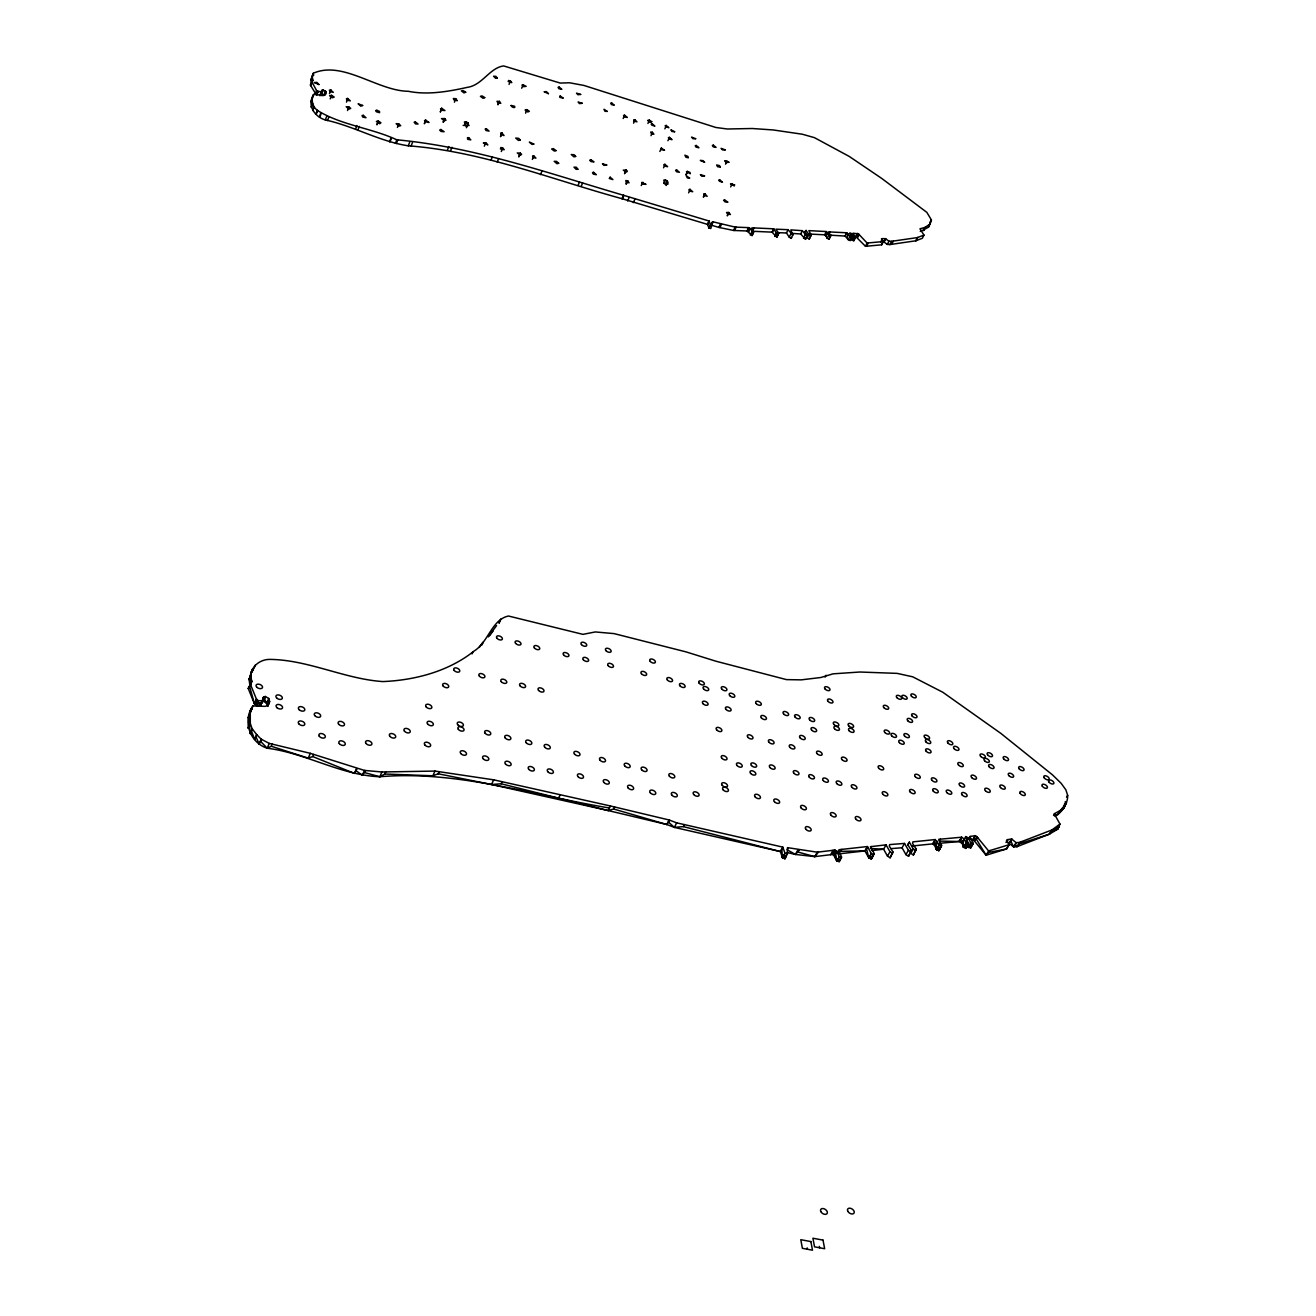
<?xml version="1.0" encoding="UTF-8"?>
<svg xmlns="http://www.w3.org/2000/svg" width="1316" height="1316" viewBox="0 0 1316 1316"><rect width="100%" height="100%" fill="white"/><g stroke="black" fill="none" stroke-linecap="round" stroke-linejoin="round"><path stroke-width="1.5" d="M1054.873 816.233C1062.242 812.202 1067.523 804.175 1067.753 795.703L1065.878 789.847L1061.157 783.333L1052.57 774.927L1000.982 733.489L942.799 692.249L912.712 676.819L897.167 673.381L859.858 672.015L833.044 673.841L820.839 677.493L801.247 679.862L786.475 679.615L715.904 661.208L686.031 651.881L614.128 633.621L595.309 631.943L582.939 634.361L508.486 616.02C491.756 619.441 488.187 642.636 473.908 651.173C448.476 671.44 414.853 680.273 382.791 681.573C344.71 679.007 308.438 659.875 270.06 659.398C258.528 659.102 247.54 669.367 251.932 681.26L248.247 688.531L254.465 703.879L256.225 705.458L260.634 705.886L263.447 697.217L265.207 696.46L268.744 698.434L269.648 701.56L267.938 705.228L265.306 706.363L252.853 705.919L250.27 712.877L250.303 723.537L252.113 728.719L256.62 734.525L261.127 739.148L269.221 743.392L310.296 753.328L364.466 770.419L381.92 771.982L434.987 771.077L493.697 779.829L610.443 805.984L669.12 819.983L676.687 822.845L782.806 847.126L780.388 851.567L782.411 857.687L784.928 858.822L787.363 853.887L787.478 847.636L817.252 852.192L834.821 850.087L836.532 851.041L839.312 856.683L841.681 857.226L839.213 861.635L836.844 861.092L834.081 855.449L834.936 850.152M251.932 681.26L249.991 686.064L251.093 675.223M920.279 231.468L928.454 227.207L930.067 224.033L931.432 219.953L926.826 212.353L881.654 178.367L849.231 156.423L814.44 137.654L802.365 134.232L773.199 129.955L752.226 128.507L727.337 129.001L715.888 127.487L584.008 85.458L569.631 82.793L560.188 83.056L503.666 65.932C489.782 67.692 482.33 85.195 467.493 87.333C448.246 91.561 427.684 95.229 408.273 91.281C377.528 90.936 342.489 60.059 313.241 73.301L312.172 76.509L312.961 80.243L311.728 81.477L316.564 90.59L321.186 92.104L322.963 89.899L325.595 91.33L326.302 93.14L325.118 95.032C321.4 97.022 316.514 93.058 313.422 94.752C310.79 100.213 312.632 107.024 317.6 110.528C341.255 125.25 371.425 127.965 396.807 139.809C474.681 147.014 548.772 173.383 623.471 195.262L709.044 221.006L707.498 224.378L708.88 227.931L710.805 228.54L712.598 221.73L735.167 227.109L748.623 227.635L753.673 232.225L752.094 235.58L747.06 230.974L733.604 230.464L718.881 227.405L711.035 225.102L712.598 221.73M250.287 713.601L248.329 727.781L250.303 722.994M1054.708 813.568L1053.606 815.427L1057.998 814.472L1063.887 807.909L1065.269 805.589L1065.302 801.559M1064.578 803.879L1063.887 807.909L1059.331 811.692M911.05 851.978L908.435 850.284L904.52 843.408L902.052 847.751L905.951 854.627L908.55 856.305L911.379 850.416L907.744 844.691L909.356 842.125L913.271 848.985L910.787 853.311L913.386 855.005L916.199 849.116L912.564 843.408L912.893 841.862L935.248 839.559L938.9 845.234L941.335 846.336L938.752 839.312L961.568 837.223L964.151 838.868L965.993 843.013L968.412 844.115L965.615 836.581L968.033 837.667L970.961 843.112L973.215 843.638L970.715 847.915L968.461 847.389L966.997 844.675M913.386 855.005L916.199 849.116M908.55 856.305L911.379 850.416M262.674 700.803L258.512 700.671L257.64 702.81L260.634 705.886L263.447 697.217M260.634 705.886L261.489 702.02L263.249 701.264L265.454 696.608M871.505 846.55L870.419 848.491L883.595 849.198L887.477 856.107L890.093 857.818L892.922 851.896L889.303 846.139L889.649 844.592L904.52 843.408M890.093 857.818L892.922 851.896M249.991 686.064L249.102 679.55L252.639 668.775M251.899 670.436L249.102 679.55L250.237 677.345M609.44 808.008C533.26 795.423 457.836 770.156 379.814 776.736C340.663 775.239 305.954 753.097 267.214 748.228C250.353 742.783 242.769 722.418 251.915 707.251M249.415 715.74L248.313 717.714L251.981 708.057L250.073 711.643L251.043 709.39M313.241 73.301L310.856 80.079L311.645 83.813M928.454 227.207L929.376 224.493M250.435 723.915L248.329 728.373L249.431 725.132M791.163 233.327L800.737 233.985L805.474 239.347L807.366 235.219L804.767 231.698L806.083 230.432L808.879 234.61L807.284 237.9L809.241 239.084L811.133 234.955L808.83 230.629L826.168 231.534L830.626 235.86L828.406 231.879L846.649 232.784L849.84 236.436C855.68 239.808 845.81 230.3 851.633 233.672L853.689 236.979L855.416 237.489L853.821 240.746L852.094 240.236L853.689 236.979M809.241 239.084L811.133 234.955M310.921 80.342L312.172 76.509M318.127 91.676L316.564 95.213L310.395 85.047L311.728 81.477M310.74 85.688L312.863 80.325M311.02 101.727L313.422 94.752M314.129 94.061C306.464 104.161 314.113 116.713 325.348 119.953C353.774 126.106 379.469 141.437 408.273 145.813C481.919 151.324 551.256 179.321 621.958 198.683L707.498 224.378M315.33 94.242L316.564 90.59M311.201 106.958L312.534 103.355M311.316 107.484L312.55 103.668M316.564 95.213L317.896 91.627M312.632 110.297L313.965 106.695M312.863 110.56L314.211 106.958M321.778 90.162L319.854 95.69L321.63 93.485L324.312 95.032L325.644 91.446M321.63 93.485L322.963 89.899M321.828 93.584L323.144 90.014M805.474 239.347L807.366 235.219M316.021 113.916L317.353 110.314M316.251 114.13L317.6 110.528M324.262 94.9L325.595 91.33M319.377 116.877L320.726 113.275M319.804 117.108L321.153 113.489M329.494 93.6L330.826 90.031M330.201 98.897L331.533 95.328L334.182 97.071L332.29 97.795L329.625 95.723L331.533 95.328M325.348 119.953L326.697 116.351M327.503 120.595L328.852 116.992M872.886 855.071L871.291 858.986L868.807 857.868L864.941 850.926L867.408 846.55L871.274 853.492L873.758 854.61L874.252 853.623L870.386 846.682L886.063 844.856L889.961 851.748L892.577 853.459M346.486 102.138L347.835 98.568M347.539 110.528L348.756 106.843L346.19 106.728L348.872 109.146L350.747 108.389L348.756 106.843M355.517 129.1L356.883 125.513M777.131 232.619L786.491 232.998L789.255 237.193L791.212 238.377L791.525 237.554M807.053 236.041L802.316 230.678L790.834 229.889L792.791 235.071L788.07 229.691L775.963 229.181L778.727 233.393L776.736 237.209L772.114 232.142L752.489 231.271L754.068 227.915M357.952 129.988L359.317 126.402M376.902 124.576L378.268 121.023L380.933 122.766L379.732 123.72L376.392 121.434L378.268 121.023M377.083 124.707L378.465 121.138M389.585 141.667L390.967 138.098M389.997 141.799L391.378 138.229M397.416 127.455L398.666 123.77L396.132 123.688L398.847 126.089L400.706 125.662L398.666 123.77M395.425 143.378L396.807 139.809M396.33 143.559L397.728 139.989M408.273 145.813L409.671 142.26M411.069 146.125L412.467 142.572M425.726 120.249L424.525 120.529L425.249 121.697L429.032 122.503L425.726 120.249L424.344 123.77L425.874 120.299M440.301 111.827L441.683 108.34L444.956 110.56L441.88 110.264L440.515 108.932L441.683 108.34M440.432 111.86L441.814 108.373M443.196 122.075L444.594 118.572L441.534 118.604L444.199 120.661L445.992 120.249L444.594 118.572M443.295 122.141L444.693 118.637M454.415 102.187L455.797 98.716M447.407 150.106L448.822 146.57M450.533 150.83L451.947 147.31M466.407 127.734L468.183 123.046L466.226 121.845L464.828 125.333L463.15 125.415M466.374 121.927L464.976 125.415L466.752 126.616M935.38 839.674L934.278 841.582L934.59 845.365L936.416 849.544L938.851 850.646L941.532 844.954M249.102 679.55L251.027 674.746M254.07 668.15L255.353 664.958M268.661 703.945L267.674 706.347L264.582 698.73M250.945 683.563L248.247 688.531L250.632 684.813M967.49 844.642L965.911 848.392L963.493 847.29L960.647 839.23L961.749 837.338M248.313 717.714L250.27 712.877M250.945 710.673L252.919 705.853M499.356 101.398L497.958 104.819L499.438 101.464L496.987 101.283L497.777 102.73L500.787 103.322L499.438 101.464M249.76 686.952L254.465 703.879L256.423 699.076L250.188 683.728M254.465 703.879L256.538 699.174M509.045 84.405L510.427 81.016L508.618 80.473L508.19 81.51L511.809 82.612L510.427 81.016M484.304 146.191L485.736 142.704L487.841 144.908L483.334 142.951L485.736 142.704M255.682 701.313L256.225 705.458L258.199 700.638L256.423 699.076M248.329 728.373L250.303 723.537M263.578 697.167L263.249 701.264L266.77 703.237L267.938 700.786L267.674 706.347L269.648 701.56M263.249 701.264L265.207 696.46M249.563 726.054L250.139 733.555L252.113 728.719M250.139 733.555L252.442 729.13M266.77 703.237L268.744 698.434M500.491 136.502L501.906 133.048L504.044 135.548L500.919 134.627L500.705 132.998L501.906 133.048M490.967 160.289L492.398 156.785M500.623 136.584L502.038 133.13M521.662 88.205L523.192 84.866L526.153 86.346L523.34 86.675L521.942 85.079L523.061 84.833M251.553 731.285L254.63 739.362L256.62 734.525M254.63 739.362L256.933 734.854M501.314 151.521L502.745 148.034L500.853 147.491L500.458 148.955L504.176 149.728L502.745 148.034M497.218 162.098L498.649 158.594M256.061 737.009L259.137 744.001L261.127 739.148M259.137 744.001L261.703 739.46M525.577 113.143L526.811 109.623L529.377 111.284L527.749 111.992L525.117 110.018L526.811 109.623M260.815 741.599L267.214 748.228L269.221 743.392M267.214 748.228L271.261 746.254L272.149 744.099M518.833 156.67L520.281 153.199L517.237 152.952L520.56 155.189L521.613 154.235L520.281 153.199M518.932 156.752L520.363 153.281M532.355 159.401L533.803 155.93L535.925 158.134L532.865 157.542L532.602 155.897L533.803 155.93M540.481 174.617L541.945 171.146M468.183 123.046L467.706 124.165L469.088 125.513L465.436 125.365L464.433 121.944L466.226 121.845M271.261 746.254L308.257 758.131L310.296 753.328M308.257 758.131L312.682 756.552L313.586 754.43M578.02 185.474L579.501 182.036M253.429 669.745L250.83 673.101L253.462 668.512M581.162 186.428L582.643 182.973M623.159 118.522L624.59 115.199L627.255 117.453L624.376 116.877L623.537 115.463L624.59 115.199M633.572 123.161L634.888 119.756L636.977 121.829L634.098 121.253L633.786 119.707L634.888 119.756M312.682 756.552L354.448 773.397L356.521 768.61M354.448 773.397L357.097 768.741M624.557 173.515L626.038 170.126L623.274 170.159L626.432 172.083L627.387 171.146L626.038 170.126M624.639 173.597L626.136 170.208M356.175 770.863L362.377 775.19L364.466 770.419M647.933 123.474L649.38 120.167M362.377 775.19L365.7 770.534M627.567 180.786L625.807 180.572L626.136 182.217L629.114 182.792L627.567 180.786L626.071 184.191L627.666 180.851M621.958 198.683L623.471 195.262M622.369 198.848L623.866 195.426M651.009 135.663L652.374 132.274L650.68 132.044L651.667 134.1L653.888 134.183L652.374 132.274M627.633 200.97L629.147 197.548M664.876 128.836L666.34 125.53M633.358 202.648L634.871 199.242M641.221 185.54L642.899 182.233M364.779 772.64L379.814 776.736L381.92 771.982M659.842 151.472L661.455 148.165M379.814 776.736L384.798 774.022L385.736 771.916M667.919 140.697L669.564 137.489M663.56 167.806L665.041 164.451M664.103 183.434L665.468 179.979L667.409 181.164L668.051 184.108L664.432 183.039L663.807 180.095L665.468 179.979M667.409 181.164L665.912 184.602L663.955 183.335M666.11 185.507L667.623 182.151M686.014 174.748L687.511 171.409L689.962 172.445L690.258 173.728L686.475 171.705L687.511 171.409L686.179 174.814M472.049 653.888L472.954 651.881M482.61 642.636L479.238 647.423M481.903 645.005L483.268 641.978M688.613 192.827L690.143 189.471M499.833 620.362L499.044 623.241L501.083 618.734M384.798 774.022L432.849 775.782L434.987 771.077M432.849 775.782L438.244 773.792L439.199 771.702M704.899 193.797L703.78 193.765L704.159 195.41L707.153 196.298L704.899 193.797L703.369 197.137L705.031 193.88M725.511 164.171L727.024 160.881M707.597 224.625L709.143 221.252M708.88 227.931L710.443 224.559L709.044 221.006M709.011 227.997L710.574 224.608L712.351 225.168M711.594 225.266L713.157 221.894M730.676 186.888L732.206 183.582M718.881 227.405L720.444 224.033M719.934 227.619L721.497 224.246M728.801 212.501L726.564 212.468L727.485 213.965L730.396 214.524L728.801 212.501L727.255 215.857L728.899 212.583M733.604 230.464L735.167 227.109M734.558 230.497L736.121 227.142M747.06 230.974L748.623 227.635L747.143 231.024M748.343 231.665L749.906 228.31M748.475 231.896L750.038 228.54M493.697 779.829L491.51 784.5L438.244 773.792M750.301 235.054L751.995 231.731M778.727 233.393L776.44 233.031L773.676 228.82L752.555 227.849L751.535 228.178L753.525 231.929L752.094 235.58M782.938 847.553L780.388 851.567L674.351 827.386L666.801 824.507L608.173 810.557L491.51 784.5L501.133 783.777L502.103 781.72M772.114 232.142L773.676 228.82M772.311 232.439L773.874 229.116M774.861 236.354L776.44 233.031M774.992 236.419L776.572 233.08M778.529 233.08L777.147 236.716M776.736 237.209L778.348 233.853M786.491 232.998L788.07 229.691M789.255 237.193L790.834 233.87M791.212 238.377L793.104 234.232M800.737 233.985L802.316 230.678M804.504 233.738L806.083 230.432M803.517 238.163L805.112 234.857M824.688 234.89L826.168 231.534M831.021 235.383L829.031 239.15L827.188 238.311L825.938 235.811L827.534 232.537M826.037 235.992L827.616 232.702M828.57 235.087L830.166 231.797M827.188 238.311L828.915 235.071M829.031 239.15L830.84 235.12M557.968 799.338L560.205 794.732M846.649 232.784L845.053 236.058L830.396 235.186M846.78 232.866L845.185 236.14L848.244 239.693L850.087 240.548L851.863 236.535M847.06 237.39L848.573 233.952M848.244 239.693L849.972 236.485M850.037 236.929L851.633 233.672M850.087 240.548L852.061 236.781M852.209 240.269L853.821 237.012M855.252 237.176L853.821 240.746M857.358 233.294L855.68 236.502L865.484 246.306L881.687 244.809L883.299 241.568L881.424 238.936L882.362 238.624L885.471 238.657L888.859 241.141L891.491 241.338L917.367 237.587L923.964 235.087L919.95 228.803L925.016 227.438L930.067 224.033M856.93 237.176L858.525 233.919L853.064 233.195L855.416 237.489M857.538 237.834L859.134 234.561M865.484 246.306L867.096 243.032L883.299 241.568M866.652 246.191L868.247 242.934M880.749 241.864L882.592 238.624M883.168 241.387L881.687 244.809M885.471 238.657L883.875 241.897L887.247 244.381L889.879 244.579L915.755 240.795L922.352 238.295L923.964 235.087M884.105 242.078L885.717 238.838M887.247 244.381L889.04 241.157M889.879 244.579L891.491 241.338M501.133 783.777L608.173 810.557L610.443 805.984M891.738 244.299L893.35 241.058M608.173 810.557L613.634 809.011L614.638 806.988M915.755 240.795L917.367 237.587M916.249 240.647L917.861 237.439M923.421 230.629L925.016 227.438M923.766 230.415L925.378 227.224M931.35 219.706L929.836 223.128L931.432 219.953M613.634 809.011L666.801 824.507L669.12 819.983M666.801 824.507L669.663 820.181M668.627 822.187L674.351 827.386L676.687 822.845M674.351 827.386L683.284 826.596L684.32 824.589M256.225 705.458L257.64 702.81L261.802 702.941M825.066 677.115L826.07 675.24M250.073 711.643L251.981 708.057L251.159 708.946M781.869 849.527L782.411 857.687L785.01 853.311L787.363 853.887M788.218 847.8L787.149 849.774L795.44 854.446L814.818 856.617L832.37 854.495L834.163 855.384L836.844 861.092L839.476 856.732M786.787 852.472L795.44 854.446L797.874 850.004M795.44 854.446L799.256 850.169M798.17 852.126L814.818 856.617L817.252 852.192M818.519 852.044L814.818 856.617M830.626 854.709L833.077 850.3M834.821 850.087L832.37 854.495L833.851 852.11M836.532 851.041L834.081 855.449L835.545 853.508M836.713 851.419L834.163 855.384M837.634 852.307L838.72 850.35M838.308 852.538L839.937 849.593L867.408 846.55M838.605 853.113L841.911 849.379M839.312 856.683L836.844 861.092L835.627 853.36M839.937 849.593L838.621 850.416L841.467 856.749L839.213 861.635L838.391 858.674M839.443 853.788L864.941 850.926L867.672 847.043M871.455 853.574L870.353 855.515L871.291 858.986L872.705 856.486L871.784 857.999L868.807 857.868L866.586 848.985M871.274 853.492L868.807 857.868L870.353 855.515M871.291 858.986L874.252 853.623M886.063 844.856L883.595 849.198L871.834 850.597M887.477 856.107L889.961 851.748M907.695 845.004L909.356 842.125M905.951 854.627L908.435 850.284M935.248 839.559L932.764 843.869L912.449 845.974M939.081 845.3L937.979 847.208L938.851 850.646L940.266 848.162L939.295 849.675L936.416 849.544L935.906 845.843M934.278 841.582L932.764 843.869L934.59 845.365L937.074 841.056M940.381 839.164L939.279 841.072L959.084 841.5L961.651 843.161L965.796 836.663M934.59 845.365L936.104 843.26L936.416 849.544L938.9 845.234M939.295 849.675L941.795 845.365M938.851 850.646L941.368 846.27M938.16 843.441L959.084 841.5L961.568 837.223M961.651 843.161L964.151 838.868M963.164 841.072L963.493 847.29L965.056 844.987L965.911 848.392L967.342 845.941L966.355 847.438L963.493 847.29L962.95 843.638M966.372 840.529L968.033 837.667M968.247 838.062L967.128 839.953L968.461 847.389L971.109 843.161M963.493 847.29L966.174 843.095M970.205 836.45L969.102 838.341L974.35 840.842L986.112 855.219L1006.608 848.935L1009.142 844.691L1006.493 840.398L1007.661 839.624L1011.626 838.999L1016.149 842.668L1019.538 842.421L1051.912 829.968L1059.972 824.079L1054.264 813.814L1060.499 810.311L1066.486 803.188M965.911 848.392L968.856 843.161M968.461 847.389L970.961 843.112M1009.142 844.691L988.629 850.958L976.85 836.581L975.189 835.66L972.688 839.937L974.202 837.618L974.35 840.842L977.689 837.601M972.968 843.128L970.715 847.915L970.007 845.053M974.35 840.842L976.85 836.581M976.571 839.493L986.112 855.219L988.629 850.958M986.112 855.219L990.093 850.514M1005.983 842.454L1007.661 839.624M1007.941 839.592L1006.822 841.467L1013.633 846.912L1017.005 846.649L1049.395 834.163L1057.899 829.047L1059.972 824.079M1011.626 838.999L1009.109 843.227L1011.938 839.263M1008.944 844.378L1006.608 848.935L988.99 852.39M1010.82 841.138L1013.633 846.912L1016.149 842.668M1013.633 846.912L1016.396 842.651M1015.278 844.527L1017.005 846.649L1019.538 842.421M1017.005 846.649L1021.858 841.533M1066.519 797.118L1067.621 795.275M1057.998 814.472L1060.926 809.834M250.83 673.101L253.445 668.758M1020.755 843.392L1049.395 834.163L1051.912 829.968M1049.395 834.163L1052.52 829.606M782.411 857.687L783.941 855.285L786.294 855.861L784.928 858.822L783.941 855.285L786.277 856.338M936.416 849.544L937.979 847.208M959.084 841.5L960.647 839.23M488.302 636.862L496.576 625.577M489.536 635.661L493.105 631.006M1065.368 805.014L1059.808 811.676L1065.269 805.589M311.925 76.871L313.85 74.946M310.395 85.047L311.547 83.895M1051.402 831.449L1058.87 825.938L1057.899 829.047L1051.402 831.449L1059.298 826.728M695.621 138.723L693.006 138.739L691.558 137.144L695.687 138.69M975.189 835.66L969.81 836.515L973.215 843.638M890.899 848.639L902.052 847.751M840.825 851.337L864.941 850.926M809.175 234.034L824.589 234.807L825.938 235.811M257.64 702.81L261.736 703.205M683.284 826.596L780.388 851.567M643.129 184.125L646.024 184.372L641.632 182.447L643.08 184.092M785.01 853.311L782.806 847.126M808.879 234.61L810.82 235.794M913.271 848.985L915.87 850.662M858.525 233.919L867.096 243.032M819.342 1246.4L819.605 1247.782M807.185 1247.881L807.448 1249.262M734.542 184.832L734.279 185.934L730.512 183.927L734.542 184.832M661.323 148.132L661.076 149.531L664.547 150.287L661.323 148.132M560.139 96.035L559.81 97.384L563.33 98.157L560.139 96.035M704.521 175.883L701.872 176.295L700.392 174.65L704.521 175.883M610.163 177.199L609.259 178.499L612.927 179.585L610.163 177.199M606.709 165.026L603.912 165.421L602.448 163.76L606.709 165.026M582.248 103.29L579.501 103.619L578.102 102.039L582.248 103.29M580.652 94.423L577.905 94.752L576.507 93.173L580.652 94.423M725.215 149.876L722.566 149.942L721.086 148.346L725.215 149.876M590.736 159.664L589.683 160.289L591.098 161.621L594.026 161.884L590.736 159.664M440.844 129.478L439.676 130.087L441.041 131.452L444.15 131.732L440.844 129.478M728.85 162.246L726.268 162.625L724.705 160.7L728.85 162.246M651.733 121.681L650.252 122.372L647.653 120.447L649.199 120.052L651.733 121.681M484.732 97.614L483.054 98.322L480.439 96.331L482.15 95.936L484.732 97.614M465.7 92.219L464.005 92.926L461.39 90.936L463.117 90.541L465.7 92.219M362.657 105.461L360.798 106.201L358.116 103.8L362.657 105.461M724.606 199.933L723.586 200.246L725.1 201.907L727.913 202.138L724.606 199.933M689.962 189.372L688.91 189.668L689.814 191.165L692.726 191.725L689.962 189.372M719.688 179.815L718.668 180.095L719.49 181.246L722.435 182.118L719.688 179.815M676.671 169.978L675.618 170.274L676.506 171.738L679.418 172.297L676.671 169.978M704.553 162.263L700.309 160.404L703.073 160.651L704.553 162.263M664.86 164.368L663.823 164.648L664.695 166.112L667.607 166.671L664.86 164.368M713.354 145.155L712.351 145.434L713.239 146.849L716.052 147.408L713.354 145.155M593.598 172.314L592.496 172.61L593.335 174.123L596.362 174.699L593.598 172.314M696.23 145.467L695.21 145.747L696.082 147.162L698.928 147.737L696.23 145.467M558.658 163.266L556.948 163.71L554.2 161.325L556.586 161.391L558.658 163.266M669.383 137.39L668.347 137.654L669.219 139.085L672.065 139.644L669.383 137.39M575.668 156.439L573.99 156.884L571.259 154.515L574.22 154.778L575.668 156.439M555.994 150.616L554.316 151.044L551.634 149.021L553.329 148.593L555.994 150.616M666.176 125.464L665.139 125.727L665.929 126.829L668.841 127.701L666.176 125.464M652.193 123.836L651.157 124.099L651.946 125.201L654.875 126.073L652.193 123.836M533.786 144.036L532.075 144.464L529.345 142.112L533.786 144.036M520.149 140.006L518.438 140.434L515.707 138.065L518.718 138.344L520.149 140.006M611.66 102.961L610.69 103.191L611.43 104.606L614.309 105.198L611.66 102.961M486.361 128.754L485.193 129.034L485.982 130.514L489.075 131.107L486.361 128.754M511.134 105.477C511.003 107.007 515.856 108.932 514.671 106.283L511.134 105.477M548.41 93.65L544.133 91.775L546.37 91.577L548.41 93.65M559.185 87.07L558.099 87.317L558.889 88.715L561.817 89.307L559.185 87.07M415.363 121.96L414.145 122.24L415.543 123.934L418.044 124.033L415.363 121.96M457.129 100.608L454.053 100L453.296 98.535L455.698 98.651L457.129 100.608M376.87 110.297L375.636 110.577L376.343 111.745L379.567 112.699L379.469 111.383L376.87 110.297M363.282 115.314L362.032 115.594L362.755 117.108L365.98 117.733L363.282 115.314M347.638 98.47L346.388 98.749L347.111 100.23L350.319 100.871L347.638 98.47M330.645 89.932L329.378 90.195L330.086 91.692L333.31 92.317L330.645 89.932M318.9 84.553L314.327 82.563L316.876 82.365L318.9 84.553M577.872 169.238L576.145 169.353L574.006 167.165L576.359 167.231L577.872 169.238M497.333 78.236L495.606 78.302L493.582 76.229L495.918 76.344L497.333 78.236M689.584 178.038L687.363 177.973L686.31 175.851L689.584 178.038M720.346 166.984L717.582 166.754L716.611 164.993L719.441 165.553L720.346 166.984M468.71 137.686L467.493 137.654L467.674 139.299L470.799 139.891L468.71 137.686M674.631 131.748L671.867 131.485L670.93 129.774L674.631 131.748M607.219 111.399L604.982 111.301L604.028 109.277L607.219 111.399M688.202 157.657L685.916 157.262L684.896 155.189L687.906 156.39L688.202 157.657M822.994 1240.116L812.91 1238.224L814.538 1246.844L824.655 1248.72L822.994 1240.116M810.886 1241.58L800.786 1239.688L802.382 1248.308L812.498 1250.2L810.886 1241.58M847.767 1211.197A3.767 2.435 33.9 0 0 853.64 1213.549A3.767 2.435 33.9 0 0 851.156 1208.499A3.767 2.435 33.9 0 0 847.767 1211.197M820.822 1211.559A3.783 2.468 33.6 0 0 826.728 1213.928A3.783 2.468 33.6 0 0 824.277 1208.845A3.783 2.468 33.6 0 0 820.822 1211.559M831.005 815.246A3.208 1.81 29.3 0 0 836.005 816.413A3.208 1.81 29.3 0 0 832.781 812.663A3.208 1.81 29.3 0 0 831.005 815.246M851.896 787.313A3.142 1.744 29.2 0 0 856.798 788.481A3.142 1.744 29.2 0 0 853.607 784.813A3.142 1.744 29.2 0 0 851.896 787.313M899.387 742.635A3.06 1.645 29.3 0 0 904.125 743.787A3.06 1.645 29.3 0 0 900.967 740.266A3.06 1.645 29.3 0 0 899.387 742.635M904.553 736.022A3.043 1.629 29.3 0 0 909.274 737.174A3.043 1.629 29.3 0 0 906.132 733.67A3.043 1.629 29.3 0 0 904.553 736.022M907.793 720.79A3.027 1.612 29.2 0 0 912.482 721.941A3.027 1.612 29.2 0 0 909.356 718.487A3.027 1.612 29.2 0 0 907.793 720.79M926.234 751.304A3.06 1.645 29.6 0 0 930.955 752.439A3.06 1.645 29.6 0 0 927.796 748.919A3.06 1.645 29.6 0 0 926.234 751.304M1008.928 775.667A3.043 1.612 30.5 0 0 1013.567 776.785A3.043 1.612 30.5 0 0 1010.359 773.265A3.043 1.612 30.5 0 0 1008.928 775.667M948.03 743.129A3.027 1.612 29.7 0 0 952.702 744.264A3.027 1.612 29.7 0 0 949.543 740.776A3.027 1.612 29.7 0 0 948.03 743.129M912.235 716.151A3.01 1.596 29.2 0 0 916.89 717.302A3.01 1.596 29.2 0 0 913.781 713.848A3.01 1.596 29.2 0 0 912.235 716.151M902.431 697.628A2.994 1.579 29 0 0 907.069 698.78A2.994 1.579 29 0 0 903.977 695.374A2.994 1.579 29 0 0 902.431 697.628M924.77 737.552A3.027 1.612 29.5 0 0 929.458 738.687A3.027 1.612 29.5 0 0 926.316 735.2A3.027 1.612 29.5 0 0 924.77 737.552M925.971 741.944A3.043 1.629 29.5 0 0 930.659 743.079A3.043 1.629 29.5 0 0 927.517 739.592A3.043 1.629 29.5 0 0 925.971 741.944M896.953 697.694A2.994 1.579 28.9 0 0 901.608 698.829A2.994 1.579 28.9 0 0 898.532 695.424A2.994 1.579 28.9 0 0 896.953 697.694M883.891 707.646A3.01 1.612 28.9 0 0 888.58 708.798A3.01 1.612 28.9 0 0 885.487 705.36A3.01 1.612 28.9 0 0 883.891 707.646M884.813 732.453A3.043 1.645 29.1 0 0 889.55 733.604A3.043 1.645 29.1 0 0 886.425 730.1A3.043 1.645 29.1 0 0 884.813 732.453M891.656 735.808A3.06 1.645 29.2 0 0 896.393 736.96A3.06 1.645 29.2 0 0 893.251 733.456A3.06 1.645 29.2 0 0 891.656 735.808M1003.812 759.019A3.027 1.596 30.3 0 0 1008.434 760.155A3.027 1.596 30.3 0 0 1005.243 756.667A3.027 1.596 30.3 0 0 1003.812 759.019M1020.13 793.367A3.06 1.629 30.8 0 0 1024.901 795.341A3.06 1.629 30.8 0 0 1022.68 791.706A3.06 1.629 30.8 0 0 1020.13 793.367M1019.357 769.038A3.027 1.596 30.5 0 0 1023.963 770.156A3.027 1.596 30.5 0 0 1020.755 766.652A3.027 1.596 30.5 0 0 1019.357 769.038M1042.305 786.178A3.043 1.596 30.9 0 0 1047.043 788.136A3.043 1.596 30.9 0 0 1044.805 784.533A3.043 1.596 30.9 0 0 1042.305 786.178M1044.098 777.69A3.027 1.579 30.8 0 0 1048.803 779.631A3.027 1.579 30.8 0 0 1046.582 776.062A3.027 1.579 30.8 0 0 1044.098 777.69M1048.803 781.852A3.027 1.596 30.9 0 0 1053.507 783.81A3.027 1.596 30.9 0 0 1051.27 780.224A3.027 1.596 30.9 0 0 1048.803 781.852M962.243 795.045A3.093 1.678 30.3 0 0 966.997 796.18A3.093 1.678 30.3 0 0 963.756 792.561A3.093 1.678 30.3 0 0 962.243 795.045M959.759 785.487A3.076 1.661 30.2 0 0 964.496 786.623A3.076 1.661 30.2 0 0 961.272 783.036A3.076 1.661 30.2 0 0 959.759 785.487M958.492 765.007A3.06 1.629 30 0 0 963.197 766.142A3.06 1.629 30 0 0 960.006 762.606A3.06 1.629 30 0 0 958.492 765.007M954.199 748.755A3.027 1.612 29.8 0 0 958.87 749.89A3.027 1.612 29.8 0 0 955.712 746.386A3.027 1.612 29.8 0 0 954.199 748.755M842.059 759.645A3.109 1.711 28.9 0 0 846.928 760.796A3.109 1.711 28.9 0 0 843.77 757.193A3.109 1.711 28.9 0 0 842.059 759.645M817.121 753.64A3.125 1.727 28.6 0 0 822.006 754.808A3.125 1.727 28.6 0 0 818.865 751.206A3.125 1.727 28.6 0 0 817.121 753.64M882.855 794.272A3.142 1.744 29.6 0 0 887.741 795.423A3.142 1.744 29.6 0 0 884.517 791.755A3.142 1.744 29.6 0 0 882.855 794.272M911.495 696.246A2.977 1.563 29.1 0 0 916.117 697.381A2.977 1.563 29.1 0 0 913.041 693.993A2.977 1.563 29.1 0 0 911.495 696.246M910.195 792.018A3.125 1.711 29.8 0 0 915.031 793.17A3.125 1.711 29.8 0 0 911.807 789.534A3.125 1.711 29.8 0 0 910.195 792.018M915.36 776.769A3.093 1.678 29.7 0 0 920.147 777.904A3.093 1.678 29.7 0 0 916.956 774.318A3.093 1.678 29.7 0 0 915.36 776.769M932.024 780.355A3.093 1.678 29.9 0 0 936.795 781.507A3.093 1.678 29.9 0 0 933.587 777.904A3.093 1.678 29.9 0 0 932.024 780.355M933.34 791.212A3.109 1.694 30 0 0 938.127 792.364A3.109 1.694 30 0 0 934.903 788.745A3.109 1.694 30 0 0 933.34 791.212M946.895 792.594A3.109 1.678 30.1 0 0 951.682 793.729A3.109 1.678 30.1 0 0 948.441 790.126A3.109 1.678 30.1 0 0 946.895 792.594M855.877 819.177A3.191 1.793 29.5 0 0 860.845 820.345A3.191 1.793 29.5 0 0 857.604 816.594A3.191 1.793 29.5 0 0 855.877 819.177M836.795 783.579A3.158 1.76 29.1 0 0 841.714 784.731A3.158 1.76 29.1 0 0 838.539 781.062A3.158 1.76 29.1 0 0 836.795 783.579M878.759 768.281A3.109 1.694 29.3 0 0 883.579 769.432A3.109 1.694 29.3 0 0 880.404 765.83A3.109 1.694 29.3 0 0 878.759 768.281M811.627 730.067A3.093 1.694 28.4 0 0 816.479 731.235A3.093 1.694 28.4 0 0 813.37 727.682A3.093 1.694 28.4 0 0 811.627 730.067M809.685 719.901A3.076 1.678 28.3 0 0 814.522 721.069A3.076 1.678 28.3 0 0 811.429 717.549A3.076 1.678 28.3 0 0 809.685 719.901M834.525 728.735A3.076 1.678 28.6 0 0 839.328 729.903A3.076 1.678 28.6 0 0 836.219 726.366A3.076 1.678 28.6 0 0 834.525 728.735M833.9 724.425A3.076 1.661 28.6 0 0 838.703 725.593A3.076 1.661 28.6 0 0 835.594 722.073A3.076 1.661 28.6 0 0 833.9 724.425M825.099 689.025A3.027 1.629 28.2 0 0 829.853 690.193A3.027 1.629 28.2 0 0 826.793 686.755A3.027 1.629 28.2 0 0 825.099 689.025M828.077 701.379A3.043 1.645 28.3 0 0 832.847 702.547A3.043 1.645 28.3 0 0 829.771 699.076A3.043 1.645 28.3 0 0 828.077 701.379M848.688 725.84A3.06 1.661 28.7 0 0 853.475 727.008A3.06 1.661 28.7 0 0 850.35 723.487A3.06 1.661 28.7 0 0 848.688 725.84M849.149 730.742A3.076 1.661 28.8 0 0 853.952 731.91A3.076 1.661 28.8 0 0 850.827 728.373A3.076 1.661 28.8 0 0 849.149 730.742M971.718 777.608A3.06 1.645 30.2 0 0 976.423 778.743A3.06 1.645 30.2 0 0 973.215 775.19A3.06 1.645 30.2 0 0 971.718 777.608M985.437 790.735A3.076 1.645 30.5 0 0 990.158 791.87A3.076 1.645 30.5 0 0 986.918 788.284A3.076 1.645 30.5 0 0 985.437 790.735M980.667 756.404A3.027 1.612 30.1 0 0 985.306 757.523A3.027 1.612 30.1 0 0 982.131 754.035A3.027 1.612 30.1 0 0 980.667 756.404M984.631 760.812A3.027 1.612 30.2 0 0 989.27 761.931A3.027 1.612 30.2 0 0 986.079 758.444A3.027 1.612 30.2 0 0 984.631 760.812M989.303 766.948A3.043 1.612 30.3 0 0 993.958 768.083A3.043 1.612 30.3 0 0 990.751 764.563A3.043 1.612 30.3 0 0 989.303 766.948M987.79 755.104A3.027 1.596 30.2 0 0 992.412 756.239A3.027 1.596 30.2 0 0 989.237 752.752A3.027 1.596 30.2 0 0 987.79 755.104M1000.505 787.544A3.06 1.629 30.6 0 0 1005.194 788.662A3.06 1.629 30.6 0 0 1001.953 785.109A3.06 1.629 30.6 0 0 1000.505 787.544M823.322 780.602A3.158 1.76 28.9 0 0 828.258 781.77A3.158 1.76 28.9 0 0 825.083 778.085A3.158 1.76 28.9 0 0 823.322 780.602M805.935 829.327A3.241 1.859 29.1 0 0 811.018 830.495A3.241 1.859 29.1 0 0 807.777 826.678A3.241 1.859 29.1 0 0 805.935 829.327M801.197 808.057A3.208 1.826 28.9 0 0 806.231 809.225A3.208 1.826 28.9 0 0 803.023 805.458A3.208 1.826 28.9 0 0 801.197 808.057M809.34 777.246A3.158 1.76 28.7 0 0 814.291 778.414A3.158 1.76 28.7 0 0 811.117 774.729A3.158 1.76 28.7 0 0 809.34 777.246M793.861 773.183A3.158 1.777 28.5 0 0 798.828 774.367A3.158 1.777 28.5 0 0 795.654 770.683A3.158 1.777 28.5 0 0 793.861 773.183M789.814 747.307A3.125 1.744 28.3 0 0 794.732 748.475A3.125 1.744 28.3 0 0 791.607 744.856A3.125 1.744 28.3 0 0 789.814 747.307M800.177 737.931A3.109 1.711 28.3 0 0 805.063 739.115A3.109 1.711 28.3 0 0 801.938 735.512A3.109 1.711 28.3 0 0 800.177 737.931M795.16 717.138A3.076 1.694 28.1 0 0 800.013 718.306A3.076 1.694 28.1 0 0 796.92 714.769A3.076 1.694 28.1 0 0 795.16 717.138M783.612 713.93A3.093 1.694 28 0 0 788.481 715.114A3.093 1.694 28 0 0 785.405 711.578A3.093 1.694 28 0 0 783.612 713.93M756.272 703.649A3.093 1.694 27.6 0 0 761.158 704.833A3.093 1.694 27.6 0 0 758.098 701.296A3.093 1.694 27.6 0 0 756.272 703.649M761.405 717.927A3.109 1.711 27.8 0 0 766.307 719.112A3.109 1.711 27.8 0 0 763.214 715.542A3.109 1.711 27.8 0 0 761.405 717.927M768.972 742.224A3.142 1.744 28 0 0 773.923 743.408A3.142 1.744 28 0 0 770.798 739.789A3.142 1.744 28 0 0 768.972 742.224M769.959 767.524A3.175 1.777 28.2 0 0 774.96 768.709A3.175 1.777 28.2 0 0 771.801 765.024A3.175 1.777 28.2 0 0 769.959 767.524M747.866 737.289A3.142 1.76 27.8 0 0 752.834 738.473A3.142 1.76 27.8 0 0 749.725 734.854A3.142 1.76 27.8 0 0 747.866 737.289M729.722 695.621A3.093 1.711 27.3 0 0 734.624 696.822A3.093 1.711 27.3 0 0 731.581 693.285A3.093 1.711 27.3 0 0 729.722 695.621M751.452 765.501A3.175 1.793 28 0 0 756.47 766.685A3.175 1.793 28 0 0 753.344 762.984A3.175 1.793 28 0 0 751.452 765.501M750.597 773.38A3.191 1.81 28.1 0 0 755.631 774.581A3.191 1.81 28.1 0 0 752.489 770.863A3.191 1.81 28.1 0 0 750.597 773.38M755.187 796.92A3.224 1.842 28.3 0 0 760.27 798.105A3.224 1.842 28.3 0 0 757.095 794.338A3.224 1.842 28.3 0 0 755.187 796.92M774.417 801.658A3.208 1.826 28.6 0 0 779.467 802.842A3.208 1.826 28.6 0 0 776.275 799.075A3.208 1.826 28.6 0 0 774.417 801.658M723.142 789.83A3.224 1.859 27.9 0 0 728.258 791.015A3.224 1.859 27.9 0 0 725.1 787.248A3.224 1.859 27.9 0 0 723.142 789.83M722.237 785.339A3.224 1.842 27.9 0 0 727.337 786.524A3.224 1.842 27.9 0 0 724.178 782.757A3.224 1.842 27.9 0 0 722.237 785.339M737.026 765.484A3.191 1.81 27.9 0 0 742.076 766.669A3.191 1.81 27.9 0 0 738.934 762.967A3.191 1.81 27.9 0 0 737.026 765.484M721.793 758.197A3.191 1.81 27.7 0 0 726.843 759.398A3.191 1.81 27.7 0 0 723.734 755.697A3.191 1.81 27.7 0 0 721.793 758.197M716.694 729.903A3.142 1.76 27.4 0 0 721.694 731.087A3.142 1.76 27.4 0 0 718.602 727.468A3.142 1.76 27.4 0 0 716.694 729.903M725.988 709.39A3.109 1.727 27.4 0 0 730.923 710.574A3.109 1.727 27.4 0 0 727.863 707.005A3.109 1.727 27.4 0 0 725.988 709.39M721.826 689.107A3.093 1.694 27.2 0 0 726.728 690.291A3.093 1.694 27.2 0 0 723.701 686.771A3.093 1.694 27.2 0 0 721.826 689.107M699.24 683.284A3.093 1.711 26.9 0 0 704.159 684.485A3.093 1.711 26.9 0 0 701.148 680.948A3.093 1.711 26.9 0 0 699.24 683.284M703.616 688.959A3.093 1.711 27 0 0 708.551 690.16A3.093 1.711 27 0 0 705.524 686.623A3.093 1.711 27 0 0 703.616 688.959M702.941 703.616A3.125 1.744 27.1 0 0 707.893 704.817A3.125 1.744 27.1 0 0 704.85 701.247A3.125 1.744 27.1 0 0 702.941 703.616M679.994 685.833A3.109 1.727 26.7 0 0 684.945 687.034A3.109 1.727 26.7 0 0 681.935 683.498A3.109 1.727 26.7 0 0 679.994 685.833M667.376 679.994A3.109 1.727 26.5 0 0 672.344 681.211A3.109 1.727 26.5 0 0 669.351 677.658A3.109 1.727 26.5 0 0 667.376 679.994M650.236 661.405A3.093 1.711 26.2 0 0 655.187 662.622A3.093 1.711 26.2 0 0 652.21 659.102A3.093 1.711 26.2 0 0 650.236 661.405M641.468 673.792A3.125 1.744 26.2 0 0 646.452 675.009A3.125 1.744 26.2 0 0 643.475 671.456A3.125 1.744 26.2 0 0 641.468 673.792M693.713 794.502A3.257 1.892 27.6 0 0 698.895 795.703A3.257 1.892 27.6 0 0 695.736 791.887A3.257 1.892 27.6 0 0 693.713 794.502M669.4 776.21A3.241 1.875 27.2 0 0 674.582 777.411A3.241 1.875 27.2 0 0 671.456 773.627A3.241 1.875 27.2 0 0 669.4 776.21M671.884 795.127A3.274 1.908 27.4 0 0 677.098 796.328A3.274 1.908 27.4 0 0 673.94 792.495A3.274 1.908 27.4 0 0 671.884 795.127M650.318 792.775A3.274 1.925 27.1 0 0 655.565 793.976A3.274 1.925 27.1 0 0 652.423 790.143A3.274 1.925 27.1 0 0 650.318 792.775M641.649 769.761A3.257 1.892 26.8 0 0 646.863 770.979A3.257 1.892 26.8 0 0 643.754 767.195A3.257 1.892 26.8 0 0 641.649 769.761M605.936 650.63A3.109 1.727 25.7 0 0 610.937 651.848A3.109 1.727 25.7 0 0 607.992 648.344A3.109 1.727 25.7 0 0 605.936 650.63M608.239 665.731A3.125 1.744 25.8 0 0 613.256 666.949A3.125 1.744 25.8 0 0 610.295 663.396A3.125 1.744 25.8 0 0 608.239 665.731M581.475 644.593A3.125 1.744 25.4 0 0 586.508 645.827A3.125 1.744 25.4 0 0 583.58 642.307A3.125 1.744 25.4 0 0 581.475 644.593M583.35 659.777A3.142 1.76 25.5 0 0 588.4 661.01A3.142 1.76 25.5 0 0 585.455 657.457A3.142 1.76 25.5 0 0 583.35 659.777M563.626 654.94A3.142 1.76 25.2 0 0 568.709 656.174A3.142 1.76 25.2 0 0 565.765 652.621A3.142 1.76 25.2 0 0 563.626 654.94M534.395 647.966A3.158 1.777 24.8 0 0 539.494 649.216A3.158 1.777 24.8 0 0 536.583 645.646A3.158 1.777 24.8 0 0 534.395 647.966M515.592 643.343A3.158 1.777 24.6 0 0 520.725 644.593A3.158 1.777 24.6 0 0 517.813 641.024A3.158 1.777 24.6 0 0 515.592 643.343M496.971 638.26A3.175 1.793 24.3 0 0 502.12 639.51A3.175 1.793 24.3 0 0 499.225 635.941A3.175 1.793 24.3 0 0 496.971 638.26M538.54 690.357A3.208 1.842 25.1 0 0 543.738 691.591A3.208 1.842 25.1 0 0 540.761 687.923A3.208 1.842 25.1 0 0 538.54 690.357M520.1 685.883A3.224 1.842 24.8 0 0 525.331 687.116A3.224 1.842 24.8 0 0 522.37 683.448A3.224 1.842 24.8 0 0 520.1 685.883M501.281 681.672A3.224 1.859 24.6 0 0 506.512 682.922A3.224 1.859 24.6 0 0 503.567 679.253A3.224 1.859 24.6 0 0 501.281 681.672M479.353 676.079A3.224 1.859 24.3 0 0 484.617 677.329A3.224 1.859 24.3 0 0 481.689 673.66A3.224 1.859 24.3 0 0 479.353 676.079M454.185 670.42A3.241 1.875 23.9 0 0 459.481 671.686A3.241 1.875 23.9 0 0 456.57 668.002A3.241 1.875 23.9 0 0 454.185 670.42M443.097 685.965A3.274 1.908 23.8 0 0 448.443 687.232A3.274 1.908 23.8 0 0 445.515 683.514A3.274 1.908 23.8 0 0 443.097 685.965M256.998 687.38A3.405 2.04 21.2 0 0 262.443 687.692A3.405 2.04 21.2 0 0 258.43 684.139A3.405 2.04 21.2 0 0 256.998 687.38M276.837 698.154A3.405 2.056 21.6 0 0 282.282 698.451A3.405 2.056 21.6 0 0 278.252 694.897A3.405 2.056 21.6 0 0 276.837 698.154M277.018 707.728A3.422 2.073 21.6 0 0 282.479 708.024A3.422 2.073 21.6 0 0 278.433 704.438A3.422 2.073 21.6 0 0 277.018 707.728M299.324 709.867A3.405 2.056 21.9 0 0 304.753 710.163A3.405 2.056 21.9 0 0 300.69 706.593A3.405 2.056 21.9 0 0 299.324 709.867M299.275 724.293A3.422 2.073 22 0 0 304.72 724.557A3.422 2.073 22 0 0 300.64 720.954A3.422 2.073 22 0 0 299.275 724.293M314.672 715.509A3.405 2.056 22.2 0 0 320.298 716.809A3.405 2.056 22.2 0 0 317.37 712.91A3.405 2.056 22.2 0 0 314.672 715.509M319.294 736.269A3.438 2.089 22.3 0 0 324.953 737.569A3.438 2.089 22.3 0 0 322.009 733.621A3.438 2.089 22.3 0 0 319.294 736.269M338.541 724.08A3.405 2.056 22.5 0 0 344.15 725.363A3.405 2.056 22.5 0 0 341.206 721.464A3.405 2.056 22.5 0 0 338.541 724.08M339.281 743.589A3.422 2.089 22.6 0 0 344.924 744.889A3.422 2.089 22.6 0 0 341.963 740.924A3.422 2.089 22.6 0 0 339.281 743.589M365.98 743.408A3.405 2.056 23 0 0 371.573 744.692A3.405 2.056 23 0 0 368.595 740.76A3.405 2.056 23 0 0 365.98 743.408M389.832 736.269A3.372 2.023 23.3 0 0 395.376 737.536A3.372 2.023 23.3 0 0 392.415 733.637A3.372 2.023 23.3 0 0 389.832 736.269M404.423 731.104A3.356 2.007 23.5 0 0 409.934 732.37A3.356 2.007 23.5 0 0 406.957 728.505A3.356 2.007 23.5 0 0 404.423 731.104M424.821 744.938A3.372 2.023 23.9 0 0 430.332 746.205A3.372 2.023 23.9 0 0 427.338 742.306A3.372 2.023 23.9 0 0 424.821 744.938M427.585 723.932A3.339 1.974 23.8 0 0 433.046 725.198A3.339 1.974 23.8 0 0 430.069 721.365A3.339 1.974 23.8 0 0 427.585 723.932M426.121 706.84A3.306 1.958 23.7 0 0 431.549 708.107A3.306 1.958 23.7 0 0 428.588 704.323A3.306 1.958 23.7 0 0 426.121 706.84M460.715 753.459A3.356 2.007 24.4 0 0 466.193 754.726A3.356 2.007 24.4 0 0 463.166 750.827A3.356 2.007 24.4 0 0 460.715 753.459M483.087 758.641A3.339 1.99 24.7 0 0 488.516 759.908A3.339 1.99 24.7 0 0 485.489 756.009A3.339 1.99 24.7 0 0 483.087 758.641M485.11 733.209A3.306 1.958 24.6 0 0 490.49 734.476A3.306 1.958 24.6 0 0 487.479 730.66A3.306 1.958 24.6 0 0 485.11 733.209M458.346 729.36A3.323 1.974 24.2 0 0 463.758 730.61A3.323 1.974 24.2 0 0 460.765 726.794A3.323 1.974 24.2 0 0 458.346 729.36M457.705 724.672A3.306 1.958 24.2 0 0 463.1 725.938A3.306 1.958 24.2 0 0 460.123 722.122A3.306 1.958 24.2 0 0 457.705 724.672M505.443 763.938A3.339 1.99 25.1 0 0 510.855 765.188A3.339 1.99 25.1 0 0 507.811 761.306A3.339 1.99 25.1 0 0 505.443 763.938M505.245 737.996A3.306 1.941 24.9 0 0 510.608 739.23A3.306 1.941 24.9 0 0 507.598 735.43A3.306 1.941 24.9 0 0 505.245 737.996M528.703 769.218A3.323 1.974 25.4 0 0 534.099 770.469A3.323 1.974 25.4 0 0 531.022 766.586A3.323 1.974 25.4 0 0 528.703 769.218M547.785 771.67A3.323 1.974 25.7 0 0 553.148 772.903A3.323 1.974 25.7 0 0 550.072 769.038A3.323 1.974 25.7 0 0 547.785 771.67M544.692 747.143A3.29 1.925 25.5 0 0 550.006 748.376A3.29 1.925 25.5 0 0 546.962 744.56A3.29 1.925 25.5 0 0 544.692 747.143M526.203 742.717A3.29 1.941 25.2 0 0 531.549 743.968A3.29 1.941 25.2 0 0 528.506 740.151A3.29 1.941 25.2 0 0 526.203 742.717M574.467 754.035A3.274 1.908 25.9 0 0 579.747 755.252A3.274 1.908 25.9 0 0 576.671 751.452A3.274 1.908 25.9 0 0 574.467 754.035M577.938 776.555A3.306 1.958 26.1 0 0 583.268 777.789A3.306 1.958 26.1 0 0 580.175 773.923A3.306 1.958 26.1 0 0 577.938 776.555M603.764 782.329A3.29 1.941 26.4 0 0 609.061 783.563A3.29 1.941 26.4 0 0 605.952 779.714A3.29 1.941 26.4 0 0 603.764 782.329M600.03 760.171A3.274 1.908 26.3 0 0 605.278 761.388A3.274 1.908 26.3 0 0 602.202 757.605A3.274 1.908 26.3 0 0 600.03 760.171M624.738 765.896A3.257 1.892 26.6 0 0 629.969 767.113A3.257 1.892 26.6 0 0 626.86 763.329A3.257 1.892 26.6 0 0 624.738 765.896M628.143 787.939A3.29 1.925 26.8 0 0 633.407 789.156A3.29 1.925 26.8 0 0 630.282 785.307A3.29 1.925 26.8 0 0 628.143 787.939"/></g></svg>
